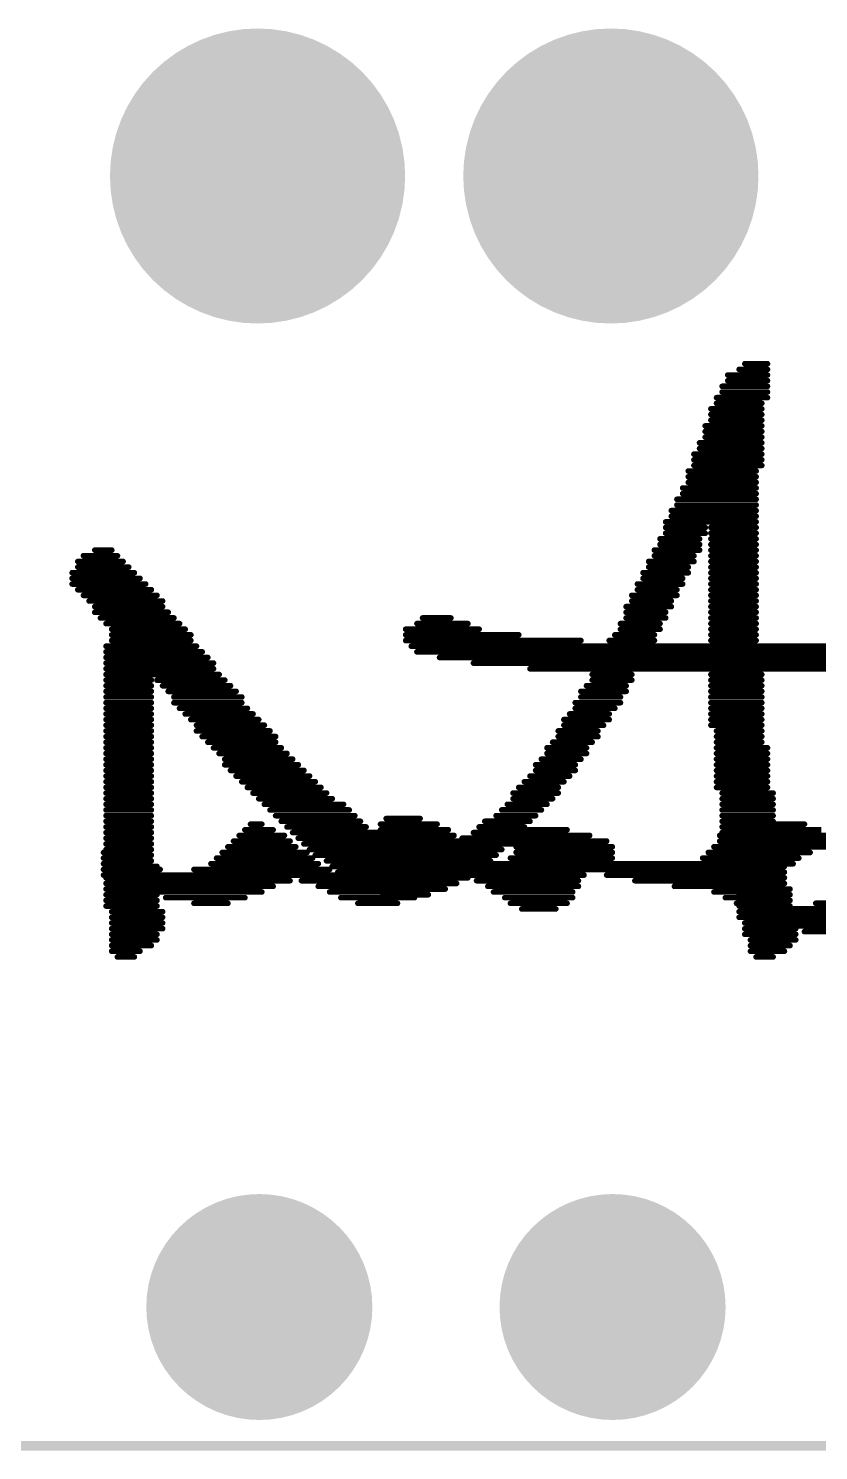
# Model space of a CAD drawing. Extents: x 407 to 769, y 688 to 804.
# Drawn here: x 485.09 to 495.75, y 689.54 to 708.73 of the extents above; entities that cross this region are included whole.
import ezdxf

# ---------------------------------------------------------------- set-up
doc = ezdxf.new("R2010")
doc.units = 0
doc.layers.get('0').update_dxf_attribs({"linetype": 'CONTINUOUS'})
for name, color, linetype in [('BOTTOMSOLDER', 6, 'CONTINUOUS'), ('KEEPOUTLAYER', 6, 'CONTINUOUS'), ('MULTILAYER', 9, 'CONTINUOUS'), ('TOPSOLDER', 216, 'CONTINUOUS')]:
    doc.layers.add(name, color=color, linetype=linetype)

# ---------------------------------------------------------------- blocks, each defined once
blk = doc.blocks.new('__396')
at = {"layer": 'TOPSOLDER', "const_width": 0.0762}
for points in [[(-5.894, 4.042), (-5.589, 4.042)], [(-6.123, 3.89), (-5.589, 3.89)], [(-6.123, 3.814), (-5.589, 3.814)], [(-5.97, 3.966), (-5.589, 3.966)], [(-6.199, 3.738), (-5.589, 3.738)], [(-6.199, 3.661), (-5.589, 3.661)], [(-6.351, 3.433), (-5.666, 3.433)], [(-6.275, 3.585), (-5.589, 3.585)], [(-6.275, 3.509), (-5.666, 3.509)], [(-6.351, 3.357), (-5.666, 3.357)], [(-6.351, 3.28), (-5.666, 3.28)], [(-6.428, 3.204), (-5.666, 3.204)], [(-6.428, 3.128), (-5.666, 3.128)], [(-6.428, 3.052), (-5.666, 3.052)], [(-6.504, 2.976), (-5.666, 2.976)], [(-6.504, 2.899), (-5.666, 2.899)], [(-6.58, 2.823), (-5.666, 2.823)], [(-6.58, 2.747), (-5.666, 2.747)], [(-6.58, 2.671), (-5.666, 2.671)], [(-6.656, 2.595), (-5.742, 2.595)], [(-6.656, 2.518), (-5.742, 2.518)], [(-6.732, 2.366), (-5.742, 2.366)], [(-6.732, 2.29), (-5.742, 2.29)], [(-6.656, 2.442), (-5.742, 2.442)], [(-6.809, 2.214), (-5.742, 2.214)], [(-6.809, 2.137), (-5.742, 2.137)], [(-6.961, 1.909), (-5.742, 1.909)], [(-6.885, 2.061), (-5.742, 2.061)], [(-6.885, 1.985), (-5.742, 1.985)], [(-6.961, 1.833), (-6.428, 1.833)], [(-6.961, 1.756), (-6.428, 1.756)], [(-6.351, 1.833), (-5.742, 1.833)], [(-6.351, 1.756), (-5.742, 1.756)], [(-14.657, 1.528), (-14.429, 1.528)], [(-7.113, 1.528), (-6.504, 1.528)], [(-7.037, 1.68), (-6.504, 1.68)], [(-7.037, 1.604), (-6.504, 1.604)], [(-6.351, 1.68), (-5.742, 1.68)], [(-6.351, 1.604), (-5.742, 1.604)], [(-6.351, 1.528), (-5.742, 1.528)], [(-14.886, 1.375), (-14.276, 1.375)], [(-14.81, 1.452), (-14.352, 1.452)], [(-7.19, 1.375), (-6.58, 1.375)], [(-7.113, 1.452), (-6.58, 1.452)], [(-6.351, 1.452), (-5.742, 1.452)], [(-6.351, 1.375), (-5.742, 1.375)], [(-14.962, 1.223), (-14.124, 1.223)], [(-14.962, 1.147), (-14.048, 1.147)], [(-14.886, 1.299), (-14.2, 1.299)], [(-7.266, 1.223), (-6.656, 1.223)], [(-7.266, 1.147), (-6.732, 1.147)], [(-7.19, 1.299), (-6.656, 1.299)], [(-6.351, 1.299), (-5.742, 1.299)], [(-6.351, 1.223), (-5.742, 1.223)], [(-6.351, 1.147), (-5.742, 1.147)], [(-14.962, 1.071), (-13.971, 1.071)], [(-14.886, 0.994), (-13.895, 0.994)], [(-7.342, 1.071), (-6.732, 1.071)], [(-7.342, 0.994), (-6.809, 0.994)], [(-6.351, 1.071), (-5.742, 1.071)], [(-6.351, 0.994), (-5.742, 0.994)], [(-14.81, 0.918), (-13.819, 0.918)], [(-14.733, 0.842), (-13.743, 0.842)], [(-14.657, 0.766), (-13.743, 0.766)], [(-7.494, 0.766), (-6.885, 0.766)], [(-7.418, 0.918), (-6.809, 0.918)], [(-7.418, 0.842), (-6.885, 0.842)], [(-6.351, 0.918), (-5.742, 0.918)], [(-6.351, 0.842), (-5.742, 0.842)], [(-6.351, 0.766), (-5.742, 0.766)], [(-14.657, 0.69), (-13.667, 0.69)], [(-14.581, 0.613), (-13.59, 0.613)], [(-10.238, 0.613), (-9.857, 0.613)], [(-7.494, 0.69), (-6.961, 0.69)], [(-7.494, 0.613), (-6.961, 0.613)], [(-6.351, 0.69), (-5.742, 0.69)], [(-6.351, 0.613), (-5.742, 0.613)], [(-14.505, 0.537), (-13.514, 0.537)], [(-14.429, 0.461), (-13.438, 0.461)], [(-14.429, 0.385), (-13.362, 0.385)], [(-10.466, 0.461), (-9.476, 0.461)], [(-10.466, 0.385), (-8.942, 0.385)], [(-10.314, 0.537), (-9.628, 0.537)], [(-7.647, 0.385), (-7.113, 0.385)], [(-7.571, 0.537), (-7.037, 0.537)], [(-7.571, 0.461), (-7.037, 0.461)], [(-6.351, 0.537), (-5.742, 0.537)], [(-6.351, 0.461), (-5.742, 0.461)], [(-6.351, 0.385), (-5.742, 0.385)], [(-14.505, 0.232), (-13.286, 0.232)], [(-14.505, 0.156), (-13.209, 0.156)], [(-14.429, 0.309), (-13.362, 0.309)], [(-10.466, 0.309), (-8.104, 0.309)], [(-10.39, 0.232), (2.64, 0.232)], [(-10.314, 0.156), (3.402, 0.156)], [(-7.723, 0.309), (-7.113, 0.309)], [(-6.351, 0.309), (-5.742, 0.309)], [(-14.505, 0.08), (-13.133, 0.08)], [(-14.505, 0.004), (-13.057, 0.004)], [(-10.009, 0.08), (4.24, 0.08)], [(-9.552, 0.004), (4.317, 0.004)], [(-14.505, -0.072), (-13.057, -0.072)], [(-14.505, -0.149), (-12.981, -0.149)], [(-14.505, -0.225), (-13.895, -0.225)], [(-13.819, -0.225), (-12.905, -0.225)], [(-8.79, -0.072), (-3.913, -0.072)], [(-7.952, -0.149), (-7.418, -0.149)], [(-7.952, -0.225), (-7.418, -0.225)], [(-6.351, -0.149), (-5.666, -0.149)], [(-6.351, -0.225), (-5.666, -0.225)], [(-14.505, -0.301), (-13.895, -0.301)], [(-14.505, -0.377), (-13.895, -0.377)], [(-13.743, -0.301), (-12.828, -0.301)], [(-13.667, -0.377), (-12.752, -0.377)], [(-8.104, -0.377), (-7.494, -0.377)], [(-8.028, -0.301), (-7.494, -0.301)], [(-6.351, -0.301), (-5.666, -0.301)], [(-6.351, -0.377), (-5.666, -0.377)], [(-14.505, -0.453), (-13.895, -0.453)], [(-14.505, -0.53), (-13.895, -0.53)], [(-14.505, -0.606), (-13.895, -0.606)], [(-13.59, -0.453), (-12.676, -0.453)], [(-13.59, -0.53), (-12.676, -0.53)], [(-13.514, -0.606), (-12.6, -0.606)], [(-8.18, -0.53), (-7.571, -0.53)], [(-8.18, -0.606), (-7.647, -0.606)], [(-8.104, -0.453), (-7.571, -0.453)], [(-6.351, -0.453), (-5.666, -0.453)], [(-6.351, -0.53), (-5.666, -0.53)], [(-6.351, -0.606), (-5.666, -0.606)], [(-14.505, -0.682), (-13.895, -0.682)], [(-14.505, -0.758), (-13.895, -0.758)], [(-13.438, -0.682), (-12.524, -0.682)], [(-13.362, -0.758), (-12.447, -0.758)], [(-8.333, -0.758), (-7.723, -0.758)], [(-8.256, -0.682), (-7.723, -0.682)], [(-6.351, -0.682), (-5.666, -0.682)], [(-6.351, -0.758), (-5.666, -0.758)], [(-14.505, -0.834), (-13.895, -0.834)], [(-14.505, -0.911), (-13.895, -0.911)], [(-14.505, -0.987), (-13.895, -0.987)], [(-13.286, -0.834), (-12.371, -0.834)], [(-13.286, -0.911), (-12.295, -0.911)], [(-13.209, -0.987), (-12.219, -0.987)], [(-8.409, -0.911), (-7.875, -0.911)], [(-8.409, -0.987), (-7.875, -0.987)], [(-8.333, -0.834), (-7.799, -0.834)], [(-6.351, -0.834), (-5.666, -0.834)], [(-6.275, -0.911), (-5.666, -0.911)], [(-6.275, -0.987), (-5.666, -0.987)], [(-14.505, -1.063), (-13.895, -1.063)], [(-14.505, -1.139), (-13.895, -1.139)], [(-13.133, -1.063), (-12.219, -1.063)], [(-13.057, -1.139), (-12.143, -1.139)], [(-8.561, -1.139), (-8.028, -1.139)], [(-8.485, -1.063), (-7.952, -1.063)], [(-6.275, -1.063), (-5.666, -1.063)], [(-6.275, -1.139), (-5.589, -1.139)], [(-14.505, -1.215), (-13.895, -1.215)], [(-14.505, -1.292), (-13.895, -1.292)], [(-14.505, -1.368), (-13.895, -1.368)], [(-12.981, -1.215), (-12.066, -1.215)], [(-12.905, -1.292), (-11.99, -1.292)], [(-12.905, -1.368), (-11.914, -1.368)], [(-8.714, -1.368), (-8.18, -1.368)], [(-8.637, -1.292), (-8.104, -1.292)], [(-8.561, -1.215), (-8.028, -1.215)], [(-6.275, -1.215), (-5.589, -1.215)], [(-6.275, -1.292), (-5.589, -1.292)], [(-6.275, -1.368), (-5.589, -1.368)], [(-14.505, -1.444), (-13.895, -1.444)], [(-14.505, -1.52), (-13.895, -1.52)], [(-12.828, -1.444), (-11.838, -1.444)], [(-12.752, -1.52), (-11.762, -1.52)], [(-8.79, -1.52), (-8.256, -1.52)], [(-8.714, -1.444), (-8.18, -1.444)], [(-6.275, -1.444), (-5.589, -1.444)], [(-6.275, -1.52), (-5.589, -1.52)], [(-14.505, -1.596), (-13.895, -1.596)], [(-14.505, -1.673), (-13.895, -1.673)], [(-14.505, -1.749), (-13.895, -1.749)], [(-12.676, -1.596), (-11.685, -1.596)], [(-12.6, -1.673), (-11.609, -1.673)], [(-12.524, -1.749), (-11.533, -1.749)], [(-9.018, -1.749), (-8.409, -1.749)], [(-8.942, -1.673), (-8.409, -1.673)], [(-8.866, -1.596), (-8.333, -1.596)], [(-6.275, -1.596), (-5.589, -1.596)], [(-6.275, -1.673), (-5.589, -1.673)], [(-6.199, -1.749), (-5.513, -1.749)], [(-14.505, -1.825), (-13.895, -1.825)], [(-14.505, -1.901), (-13.895, -1.901)], [(-12.447, -1.825), (-11.457, -1.825)], [(-12.371, -1.901), (-11.304, -1.901)], [(-9.095, -1.901), (-8.561, -1.901)], [(-9.018, -1.825), (-8.485, -1.825)], [(-6.199, -1.825), (-5.513, -1.825)], [(-6.199, -1.901), (-5.513, -1.901)], [(-14.505, -1.977), (-13.895, -1.977)], [(-14.505, -2.054), (-13.895, -2.054)], [(-14.505, -2.13), (-13.895, -2.13)], [(-12.295, -1.977), (-11.228, -1.977)], [(-12.219, -2.054), (-11.152, -2.054)], [(-12.143, -2.13), (-11.076, -2.13)], [(-9.399, -2.13), (-8.79, -2.13)], [(-9.247, -2.054), (-8.714, -2.054)], [(-9.171, -1.977), (-8.637, -1.977)], [(-6.199, -1.977), (-5.513, -1.977)], [(-6.199, -2.054), (-5.513, -2.054)], [(-6.199, -2.13), (-5.513, -2.13)], [(-14.505, -2.206), (-13.895, -2.206)], [(-14.505, -2.282), (-13.895, -2.282)], [(-12.066, -2.206), (-11, -2.206)], [(-11.99, -2.282), (-10.847, -2.282)], [(-9.552, -2.282), (-8.866, -2.282)], [(-9.476, -2.206), (-8.866, -2.206)], [(-6.199, -2.206), (-5.513, -2.206)], [(-6.199, -2.282), (-5.437, -2.282)], [(-14.505, -2.358), (-13.895, -2.358)], [(-14.505, -2.435), (-13.895, -2.435)], [(-14.505, -2.511), (-13.895, -2.511)], [(-11.914, -2.358), (-10.771, -2.358)], [(-11.838, -2.435), (-10.619, -2.435)], [(-11.762, -2.511), (-10.39, -2.511)], [(-10.009, -2.511), (-9.171, -2.511)], [(-9.78, -2.435), (-9.018, -2.435)], [(-9.704, -2.358), (-8.942, -2.358)], [(-6.123, -2.358), (-5.437, -2.358)], [(-6.123, -2.435), (-5.437, -2.435)], [(-6.123, -2.511), (-5.437, -2.511)], [(-14.505, -2.587), (-13.895, -2.587)], [(-14.505, -2.663), (-13.895, -2.663)], [(-11.685, -2.587), (-9.247, -2.587)], [(-11.533, -2.663), (-9.323, -2.663)], [(-6.123, -2.587), (-5.437, -2.587)], [(-6.123, -2.663), (-5.361, -2.663)], [(-14.505, -2.739), (-13.819, -2.739)], [(-14.505, -2.816), (-13.819, -2.816)], [(-14.505, -2.892), (-13.819, -2.892)], [(-11.457, -2.739), (-9.399, -2.739)], [(-11.381, -2.816), (-9.552, -2.816)], [(-11.228, -2.892), (-9.628, -2.892)], [(-6.047, -2.739), (-5.361, -2.739)], [(-6.047, -2.816), (-5.361, -2.816)], [(-6.047, -2.892), (-5.361, -2.892)], [(-14.505, -2.968), (-13.819, -2.968)], [(-14.505, -3.044), (-13.819, -3.044)], [(-11.076, -2.968), (-9.78, -2.968)], [(-11, -3.044), (-9.933, -3.044)], [(-6.047, -2.968), (-5.361, -2.968)], [(-6.047, -3.044), (-5.285, -3.044)], [(-14.505, -3.12), (-13.819, -3.12)], [(-14.505, -3.197), (-13.819, -3.197)], [(-14.505, -3.273), (-13.819, -3.273)], [(-10.771, -3.12), (-10.161, -3.12)], [(-5.97, -3.12), (-5.285, -3.12)], [(-5.97, -3.197), (-5.285, -3.197)], [(-5.97, -3.273), (-5.285, -3.273)], [(-14.429, -3.349), (-13.743, -3.349)], [(-14.429, -3.425), (-13.743, -3.425)], [(-5.97, -3.349), (-5.208, -3.349)], [(-5.97, -3.425), (-5.208, -3.425)], [(-14.429, -3.501), (-13.743, -3.501)], [(-14.429, -3.578), (-13.743, -3.578)], [(-14.429, -3.654), (-13.819, -3.654)], [(-5.894, -3.501), (-5.208, -3.501)], [(-5.894, -3.578), (-5.208, -3.578)], [(-5.894, -3.654), (-5.208, -3.654)], [(-14.429, -3.73), (-13.819, -3.73)], [(-14.429, -3.806), (-13.895, -3.806)], [(-5.818, -3.73), (-5.208, -3.73)], [(-5.818, -3.806), (-5.285, -3.806)], [(-14.429, -3.882), (-14.048, -3.882)], [(-14.352, -3.959), (-14.124, -3.959)], [(-5.818, -3.882), (-5.361, -3.882)], [(-5.742, -3.959), (-5.513, -3.959)]]:
    blk.add_lwpolyline(points, dxfattribs=at)
at = {"layer": 'TOPSOLDER', "const_width": 0.0381}
for points in [[(-5.913, 4.042, 1), (-5.875, 4.042, 1)], [(-5.608, 4.042, 1), (-5.57, 4.042, 1)], [(-6.142, 3.89, 1), (-6.104, 3.89, 1)], [(-6.142, 3.814, 1), (-6.104, 3.814, 1)], [(-5.989, 3.966, 1), (-5.951, 3.966, 1)], [(-5.608, 3.966, 1), (-5.57, 3.966, 1)], [(-5.608, 3.89, 1), (-5.57, 3.89, 1)], [(-5.608, 3.814, 1), (-5.57, 3.814, 1)], [(-6.218, 3.738, 1), (-6.18, 3.738, 1)], [(-6.218, 3.661, 1), (-6.18, 3.661, 1)], [(-5.608, 3.738, 1), (-5.57, 3.738, 1)], [(-5.608, 3.661, 1), (-5.57, 3.661, 1)], [(-6.37, 3.433, 1), (-6.332, 3.433, 1)], [(-6.294, 3.585, 1), (-6.256, 3.585, 1)], [(-6.294, 3.509, 1), (-6.256, 3.509, 1)], [(-5.685, 3.509, 1), (-5.647, 3.509, 1)], [(-5.685, 3.433, 1), (-5.647, 3.433, 1)], [(-5.608, 3.585, 1), (-5.57, 3.585, 1)], [(-6.37, 3.357, 1), (-6.332, 3.357, 1)], [(-6.37, 3.28, 1), (-6.332, 3.28, 1)], [(-5.685, 3.357, 1), (-5.647, 3.357, 1)], [(-5.685, 3.28, 1), (-5.647, 3.28, 1)], [(-6.447, 3.204, 1), (-6.409, 3.204, 1)], [(-6.447, 3.128, 1), (-6.409, 3.128, 1)], [(-6.447, 3.052, 1), (-6.409, 3.052, 1)], [(-5.685, 3.204, 1), (-5.647, 3.204, 1)], [(-5.685, 3.128, 1), (-5.647, 3.128, 1)], [(-5.685, 3.052, 1), (-5.647, 3.052, 1)], [(-6.523, 2.976, 1), (-6.485, 2.976, 1)], [(-6.523, 2.899, 1), (-6.485, 2.899, 1)], [(-5.685, 2.976, 1), (-5.647, 2.976, 1)], [(-5.685, 2.899, 1), (-5.647, 2.899, 1)], [(-6.599, 2.823, 1), (-6.561, 2.823, 1)], [(-6.599, 2.747, 1), (-6.561, 2.747, 1)], [(-6.599, 2.671, 1), (-6.561, 2.671, 1)], [(-5.685, 2.823, 1), (-5.647, 2.823, 1)], [(-5.685, 2.747, 1), (-5.647, 2.747, 1)], [(-5.685, 2.671, 1), (-5.647, 2.671, 1)], [(-6.675, 2.595, 1), (-6.637, 2.595, 1)], [(-6.675, 2.518, 1), (-6.637, 2.518, 1)], [(-5.761, 2.595, 1), (-5.723, 2.595, 1)], [(-5.761, 2.518, 1), (-5.723, 2.518, 1)], [(-6.751, 2.366, 1), (-6.713, 2.366, 1)], [(-6.751, 2.29, 1), (-6.713, 2.29, 1)], [(-6.675, 2.442, 1), (-6.637, 2.442, 1)], [(-5.761, 2.442, 1), (-5.723, 2.442, 1)], [(-5.761, 2.366, 1), (-5.723, 2.366, 1)], [(-5.761, 2.29, 1), (-5.723, 2.29, 1)], [(-6.828, 2.214, 1), (-6.79, 2.214, 1)], [(-6.828, 2.137, 1), (-6.79, 2.137, 1)], [(-5.761, 2.214, 1), (-5.723, 2.214, 1)], [(-5.761, 2.137, 1), (-5.723, 2.137, 1)], [(-6.98, 1.909, 1), (-6.942, 1.909, 1)], [(-6.904, 2.061, 1), (-6.866, 2.061, 1)], [(-6.904, 1.985, 1), (-6.866, 1.985, 1)], [(-5.761, 2.061, 1), (-5.723, 2.061, 1)], [(-5.761, 1.985, 1), (-5.723, 1.985, 1)], [(-5.761, 1.909, 1), (-5.723, 1.909, 1)], [(-6.98, 1.833, 1), (-6.942, 1.833, 1)], [(-6.98, 1.756, 1), (-6.942, 1.756, 1)], [(-6.447, 1.833, 1), (-6.409, 1.833, 1)], [(-6.447, 1.756, 1), (-6.409, 1.756, 1)], [(-6.37, 1.833, 1), (-6.332, 1.833, 1)], [(-6.37, 1.756, 1), (-6.332, 1.756, 1)], [(-5.761, 1.833, 1), (-5.723, 1.833, 1)], [(-5.761, 1.756, 1), (-5.723, 1.756, 1)], [(-14.676, 1.528, 1), (-14.638, 1.528, 1)], [(-14.448, 1.528, 1), (-14.41, 1.528, 1)], [(-7.132, 1.528, 1), (-7.094, 1.528, 1)], [(-7.056, 1.68, 1), (-7.018, 1.68, 1)], [(-7.056, 1.604, 1), (-7.018, 1.604, 1)], [(-6.523, 1.68, 1), (-6.485, 1.68, 1)], [(-6.523, 1.604, 1), (-6.485, 1.604, 1)], [(-6.523, 1.528, 1), (-6.485, 1.528, 1)], [(-6.37, 1.68, 1), (-6.332, 1.68, 1)], [(-6.37, 1.604, 1), (-6.332, 1.604, 1)], [(-6.37, 1.528, 1), (-6.332, 1.528, 1)], [(-5.761, 1.68, 1), (-5.723, 1.68, 1)], [(-5.761, 1.604, 1), (-5.723, 1.604, 1)], [(-5.761, 1.528, 1), (-5.723, 1.528, 1)], [(-14.905, 1.375, 1), (-14.867, 1.375, 1)], [(-14.829, 1.452, 1), (-14.791, 1.452, 1)], [(-14.371, 1.452, 1), (-14.333, 1.452, 1)], [(-14.295, 1.375, 1), (-14.257, 1.375, 1)], [(-7.209, 1.375, 1), (-7.171, 1.375, 1)], [(-7.132, 1.452, 1), (-7.094, 1.452, 1)], [(-6.599, 1.452, 1), (-6.561, 1.452, 1)], [(-6.599, 1.375, 1), (-6.561, 1.375, 1)], [(-6.37, 1.452, 1), (-6.332, 1.452, 1)], [(-6.37, 1.375, 1), (-6.332, 1.375, 1)], [(-5.761, 1.452, 1), (-5.723, 1.452, 1)], [(-5.761, 1.375, 1), (-5.723, 1.375, 1)], [(-14.981, 1.223, 1), (-14.943, 1.223, 1)], [(-14.981, 1.147, 1), (-14.943, 1.147, 1)], [(-14.905, 1.299, 1), (-14.867, 1.299, 1)], [(-14.219, 1.299, 1), (-14.181, 1.299, 1)], [(-14.143, 1.223, 1), (-14.105, 1.223, 1)], [(-14.067, 1.147, 1), (-14.029, 1.147, 1)], [(-7.285, 1.223, 1), (-7.247, 1.223, 1)], [(-7.285, 1.147, 1), (-7.247, 1.147, 1)], [(-7.209, 1.299, 1), (-7.171, 1.299, 1)], [(-6.751, 1.147, 1), (-6.713, 1.147, 1)], [(-6.675, 1.299, 1), (-6.637, 1.299, 1)], [(-6.675, 1.223, 1), (-6.637, 1.223, 1)], [(-6.37, 1.299, 1), (-6.332, 1.299, 1)], [(-6.37, 1.223, 1), (-6.332, 1.223, 1)], [(-6.37, 1.147, 1), (-6.332, 1.147, 1)], [(-5.761, 1.299, 1), (-5.723, 1.299, 1)], [(-5.761, 1.223, 1), (-5.723, 1.223, 1)], [(-5.761, 1.147, 1), (-5.723, 1.147, 1)], [(-14.981, 1.071, 1), (-14.943, 1.071, 1)], [(-14.905, 0.994, 1), (-14.867, 0.994, 1)], [(-13.99, 1.071, 1), (-13.952, 1.071, 1)], [(-13.914, 0.994, 1), (-13.876, 0.994, 1)], [(-7.361, 1.071, 1), (-7.323, 1.071, 1)], [(-7.361, 0.994, 1), (-7.323, 0.994, 1)], [(-6.828, 0.994, 1), (-6.79, 0.994, 1)], [(-6.751, 1.071, 1), (-6.713, 1.071, 1)], [(-6.37, 1.071, 1), (-6.332, 1.071, 1)], [(-6.37, 0.994, 1), (-6.332, 0.994, 1)], [(-5.761, 1.071, 1), (-5.723, 1.071, 1)], [(-5.761, 0.994, 1), (-5.723, 0.994, 1)], [(-14.829, 0.918, 1), (-14.791, 0.918, 1)], [(-14.752, 0.842, 1), (-14.714, 0.842, 1)], [(-14.676, 0.766, 1), (-14.638, 0.766, 1)], [(-13.838, 0.918, 1), (-13.8, 0.918, 1)], [(-13.762, 0.842, 1), (-13.724, 0.842, 1)], [(-13.762, 0.766, 1), (-13.724, 0.766, 1)], [(-7.513, 0.766, 1), (-7.475, 0.766, 1)], [(-7.437, 0.918, 1), (-7.399, 0.918, 1)], [(-7.437, 0.842, 1), (-7.399, 0.842, 1)], [(-6.904, 0.842, 1), (-6.866, 0.842, 1)], [(-6.904, 0.766, 1), (-6.866, 0.766, 1)], [(-6.828, 0.918, 1), (-6.79, 0.918, 1)], [(-6.37, 0.918, 1), (-6.332, 0.918, 1)], [(-6.37, 0.842, 1), (-6.332, 0.842, 1)], [(-6.37, 0.766, 1), (-6.332, 0.766, 1)], [(-5.761, 0.918, 1), (-5.723, 0.918, 1)], [(-5.761, 0.842, 1), (-5.723, 0.842, 1)], [(-5.761, 0.766, 1), (-5.723, 0.766, 1)], [(-14.676, 0.69, 1), (-14.638, 0.69, 1)], [(-14.6, 0.613, 1), (-14.562, 0.613, 1)], [(-13.686, 0.69, 1), (-13.648, 0.69, 1)], [(-13.609, 0.613, 1), (-13.571, 0.613, 1)], [(-10.257, 0.613, 1), (-10.219, 0.613, 1)], [(-9.876, 0.613, 1), (-9.838, 0.613, 1)], [(-7.513, 0.69, 1), (-7.475, 0.69, 1)], [(-7.513, 0.613, 1), (-7.475, 0.613, 1)], [(-6.98, 0.69, 1), (-6.942, 0.69, 1)], [(-6.98, 0.613, 1), (-6.942, 0.613, 1)], [(-6.37, 0.69, 1), (-6.332, 0.69, 1)], [(-6.37, 0.613, 1), (-6.332, 0.613, 1)], [(-5.761, 0.69, 1), (-5.723, 0.69, 1)], [(-5.761, 0.613, 1), (-5.723, 0.613, 1)], [(-14.524, 0.537, 1), (-14.486, 0.537, 1)], [(-14.448, 0.461, 1), (-14.41, 0.461, 1)], [(-14.448, 0.385, 1), (-14.41, 0.385, 1)], [(-13.533, 0.537, 1), (-13.495, 0.537, 1)], [(-13.457, 0.461, 1), (-13.419, 0.461, 1)], [(-13.381, 0.385, 1), (-13.343, 0.385, 1)], [(-10.485, 0.461, 1), (-10.447, 0.461, 1)], [(-10.485, 0.385, 1), (-10.447, 0.385, 1)], [(-10.333, 0.537, 1), (-10.295, 0.537, 1)], [(-9.647, 0.537, 1), (-9.609, 0.537, 1)], [(-9.495, 0.461, 1), (-9.457, 0.461, 1)], [(-8.961, 0.385, 1), (-8.923, 0.385, 1)], [(-7.666, 0.385, 1), (-7.628, 0.385, 1)], [(-7.59, 0.537, 1), (-7.552, 0.537, 1)], [(-7.59, 0.461, 1), (-7.552, 0.461, 1)], [(-7.132, 0.385, 1), (-7.094, 0.385, 1)], [(-7.056, 0.537, 1), (-7.018, 0.537, 1)], [(-7.056, 0.461, 1), (-7.018, 0.461, 1)], [(-6.37, 0.537, 1), (-6.332, 0.537, 1)], [(-6.37, 0.461, 1), (-6.332, 0.461, 1)], [(-6.37, 0.385, 1), (-6.332, 0.385, 1)], [(-5.761, 0.537, 1), (-5.723, 0.537, 1)], [(-5.761, 0.461, 1), (-5.723, 0.461, 1)], [(-5.761, 0.385, 1), (-5.723, 0.385, 1)], [(-14.524, 0.232, 1), (-14.486, 0.232, 1)], [(-14.524, 0.156, 1), (-14.486, 0.156, 1)], [(-14.448, 0.309, 1), (-14.41, 0.309, 1)], [(-13.381, 0.309, 1), (-13.343, 0.309, 1)], [(-13.305, 0.232, 1), (-13.267, 0.232, 1)], [(-13.228, 0.156, 1), (-13.19, 0.156, 1)], [(-10.485, 0.309, 1), (-10.447, 0.309, 1)], [(-10.409, 0.232, 1), (-10.371, 0.232, 1)], [(-10.333, 0.156, 1), (-10.295, 0.156, 1)], [(-8.123, 0.309, 1), (-8.085, 0.309, 1)], [(-7.742, 0.309, 1), (-7.704, 0.309, 1)], [(-7.132, 0.309, 1), (-7.094, 0.309, 1)], [(-6.37, 0.309, 1), (-6.332, 0.309, 1)], [(-5.761, 0.309, 1), (-5.723, 0.309, 1)], [(-14.524, 0.08, 1), (-14.486, 0.08, 1)], [(-14.524, 0.004, 1), (-14.486, 0.004, 1)], [(-13.152, 0.08, 1), (-13.114, 0.08, 1)], [(-13.076, 0.004, 1), (-13.038, 0.004, 1)], [(-10.028, 0.08, 1), (-9.99, 0.08, 1)], [(-9.571, 0.004, 1), (-9.533, 0.004, 1)], [(-14.524, -0.072, 1), (-14.486, -0.072, 1)], [(-14.524, -0.149, 1), (-14.486, -0.149, 1)], [(-14.524, -0.225, 1), (-14.486, -0.225, 1)], [(-13.914, -0.225, 1), (-13.876, -0.225, 1)], [(-13.838, -0.225, 1), (-13.8, -0.225, 1)], [(-13.076, -0.072, 1), (-13.038, -0.072, 1)], [(-13, -0.149, 1), (-12.962, -0.149, 1)], [(-12.924, -0.225, 1), (-12.886, -0.225, 1)], [(-8.809, -0.072, 1), (-8.771, -0.072, 1)], [(-7.971, -0.149, 1), (-7.933, -0.149, 1)], [(-7.971, -0.225, 1), (-7.933, -0.225, 1)], [(-7.437, -0.149, 1), (-7.399, -0.149, 1)], [(-7.437, -0.225, 1), (-7.399, -0.225, 1)], [(-6.37, -0.149, 1), (-6.332, -0.149, 1)], [(-6.37, -0.225, 1), (-6.332, -0.225, 1)], [(-5.685, -0.149, 1), (-5.647, -0.149, 1)], [(-5.685, -0.225, 1), (-5.647, -0.225, 1)], [(-14.524, -0.301, 1), (-14.486, -0.301, 1)], [(-14.524, -0.377, 1), (-14.486, -0.377, 1)], [(-13.914, -0.301, 1), (-13.876, -0.301, 1)], [(-13.914, -0.377, 1), (-13.876, -0.377, 1)], [(-13.762, -0.301, 1), (-13.724, -0.301, 1)], [(-13.686, -0.377, 1), (-13.648, -0.377, 1)], [(-12.847, -0.301, 1), (-12.809, -0.301, 1)], [(-12.771, -0.377, 1), (-12.733, -0.377, 1)], [(-8.123, -0.377, 1), (-8.085, -0.377, 1)], [(-8.047, -0.301, 1), (-8.009, -0.301, 1)], [(-7.513, -0.301, 1), (-7.475, -0.301, 1)], [(-7.513, -0.377, 1), (-7.475, -0.377, 1)], [(-6.37, -0.301, 1), (-6.332, -0.301, 1)], [(-6.37, -0.377, 1), (-6.332, -0.377, 1)], [(-5.685, -0.301, 1), (-5.647, -0.301, 1)], [(-5.685, -0.377, 1), (-5.647, -0.377, 1)], [(-14.524, -0.453, 1), (-14.486, -0.453, 1)], [(-14.524, -0.53, 1), (-14.486, -0.53, 1)], [(-14.524, -0.606, 1), (-14.486, -0.606, 1)], [(-13.914, -0.453, 1), (-13.876, -0.453, 1)], [(-13.914, -0.53, 1), (-13.876, -0.53, 1)], [(-13.914, -0.606, 1), (-13.876, -0.606, 1)], [(-13.609, -0.453, 1), (-13.571, -0.453, 1)], [(-13.609, -0.53, 1), (-13.571, -0.53, 1)], [(-13.533, -0.606, 1), (-13.495, -0.606, 1)], [(-12.695, -0.453, 1), (-12.657, -0.453, 1)], [(-12.695, -0.53, 1), (-12.657, -0.53, 1)], [(-12.619, -0.606, 1), (-12.581, -0.606, 1)], [(-8.199, -0.53, 1), (-8.161, -0.53, 1)], [(-8.199, -0.606, 1), (-8.161, -0.606, 1)], [(-8.123, -0.453, 1), (-8.085, -0.453, 1)], [(-7.666, -0.606, 1), (-7.628, -0.606, 1)], [(-7.59, -0.453, 1), (-7.552, -0.453, 1)], [(-7.59, -0.53, 1), (-7.552, -0.53, 1)], [(-6.37, -0.453, 1), (-6.332, -0.453, 1)], [(-6.37, -0.53, 1), (-6.332, -0.53, 1)], [(-6.37, -0.606, 1), (-6.332, -0.606, 1)], [(-5.685, -0.453, 1), (-5.647, -0.453, 1)], [(-5.685, -0.53, 1), (-5.647, -0.53, 1)], [(-5.685, -0.606, 1), (-5.647, -0.606, 1)], [(-14.524, -0.682, 1), (-14.486, -0.682, 1)], [(-14.524, -0.758, 1), (-14.486, -0.758, 1)], [(-13.914, -0.682, 1), (-13.876, -0.682, 1)], [(-13.914, -0.758, 1), (-13.876, -0.758, 1)], [(-13.457, -0.682, 1), (-13.419, -0.682, 1)], [(-13.381, -0.758, 1), (-13.343, -0.758, 1)], [(-12.543, -0.682, 1), (-12.505, -0.682, 1)], [(-12.466, -0.758, 1), (-12.428, -0.758, 1)], [(-8.352, -0.758, 1), (-8.314, -0.758, 1)], [(-8.275, -0.682, 1), (-8.237, -0.682, 1)], [(-7.742, -0.682, 1), (-7.704, -0.682, 1)], [(-7.742, -0.758, 1), (-7.704, -0.758, 1)], [(-6.37, -0.682, 1), (-6.332, -0.682, 1)], [(-6.37, -0.758, 1), (-6.332, -0.758, 1)], [(-5.685, -0.682, 1), (-5.647, -0.682, 1)], [(-5.685, -0.758, 1), (-5.647, -0.758, 1)], [(-14.524, -0.834, 1), (-14.486, -0.834, 1)], [(-14.524, -0.911, 1), (-14.486, -0.911, 1)], [(-14.524, -0.987, 1), (-14.486, -0.987, 1)], [(-13.914, -0.834, 1), (-13.876, -0.834, 1)], [(-13.914, -0.911, 1), (-13.876, -0.911, 1)], [(-13.914, -0.987, 1), (-13.876, -0.987, 1)], [(-13.305, -0.834, 1), (-13.267, -0.834, 1)], [(-13.305, -0.911, 1), (-13.267, -0.911, 1)], [(-13.228, -0.987, 1), (-13.19, -0.987, 1)], [(-12.39, -0.834, 1), (-12.352, -0.834, 1)], [(-12.314, -0.911, 1), (-12.276, -0.911, 1)], [(-12.238, -0.987, 1), (-12.2, -0.987, 1)], [(-8.428, -0.911, 1), (-8.39, -0.911, 1)], [(-8.428, -0.987, 1), (-8.39, -0.987, 1)], [(-8.352, -0.834, 1), (-8.314, -0.834, 1)], [(-7.894, -0.911, 1), (-7.856, -0.911, 1)], [(-7.894, -0.987, 1), (-7.856, -0.987, 1)], [(-7.818, -0.834, 1), (-7.78, -0.834, 1)], [(-6.37, -0.834, 1), (-6.332, -0.834, 1)], [(-6.294, -0.911, 1), (-6.256, -0.911, 1)], [(-6.294, -0.987, 1), (-6.256, -0.987, 1)], [(-5.685, -0.834, 1), (-5.647, -0.834, 1)], [(-5.685, -0.911, 1), (-5.647, -0.911, 1)], [(-5.685, -0.987, 1), (-5.647, -0.987, 1)], [(-14.524, -1.063, 1), (-14.486, -1.063, 1)], [(-14.524, -1.139, 1), (-14.486, -1.139, 1)], [(-13.914, -1.063, 1), (-13.876, -1.063, 1)], [(-13.914, -1.139, 1), (-13.876, -1.139, 1)], [(-13.152, -1.063, 1), (-13.114, -1.063, 1)], [(-13.076, -1.139, 1), (-13.038, -1.139, 1)], [(-12.238, -1.063, 1), (-12.2, -1.063, 1)], [(-12.162, -1.139, 1), (-12.124, -1.139, 1)], [(-8.58, -1.139, 1), (-8.542, -1.139, 1)], [(-8.504, -1.063, 1), (-8.466, -1.063, 1)], [(-8.047, -1.139, 1), (-8.009, -1.139, 1)], [(-7.971, -1.063, 1), (-7.933, -1.063, 1)], [(-6.294, -1.063, 1), (-6.256, -1.063, 1)], [(-6.294, -1.139, 1), (-6.256, -1.139, 1)], [(-5.685, -1.063, 1), (-5.647, -1.063, 1)], [(-5.608, -1.139, 1), (-5.57, -1.139, 1)], [(-14.524, -1.215, 1), (-14.486, -1.215, 1)], [(-14.524, -1.292, 1), (-14.486, -1.292, 1)], [(-14.524, -1.368, 1), (-14.486, -1.368, 1)], [(-13.914, -1.215, 1), (-13.876, -1.215, 1)], [(-13.914, -1.292, 1), (-13.876, -1.292, 1)], [(-13.914, -1.368, 1), (-13.876, -1.368, 1)], [(-13, -1.215, 1), (-12.962, -1.215, 1)], [(-12.924, -1.292, 1), (-12.886, -1.292, 1)], [(-12.924, -1.368, 1), (-12.886, -1.368, 1)], [(-12.085, -1.215, 1), (-12.047, -1.215, 1)], [(-12.009, -1.292, 1), (-11.971, -1.292, 1)], [(-11.933, -1.368, 1), (-11.895, -1.368, 1)], [(-8.733, -1.368, 1), (-8.695, -1.368, 1)], [(-8.656, -1.292, 1), (-8.618, -1.292, 1)], [(-8.58, -1.215, 1), (-8.542, -1.215, 1)], [(-8.199, -1.368, 1), (-8.161, -1.368, 1)], [(-8.123, -1.292, 1), (-8.085, -1.292, 1)], [(-8.047, -1.215, 1), (-8.009, -1.215, 1)], [(-6.294, -1.215, 1), (-6.256, -1.215, 1)], [(-6.294, -1.292, 1), (-6.256, -1.292, 1)], [(-6.294, -1.368, 1), (-6.256, -1.368, 1)], [(-5.608, -1.215, 1), (-5.57, -1.215, 1)], [(-5.608, -1.292, 1), (-5.57, -1.292, 1)], [(-5.608, -1.368, 1), (-5.57, -1.368, 1)], [(-14.524, -1.444, 1), (-14.486, -1.444, 1)], [(-14.524, -1.52, 1), (-14.486, -1.52, 1)], [(-13.914, -1.444, 1), (-13.876, -1.444, 1)], [(-13.914, -1.52, 1), (-13.876, -1.52, 1)], [(-12.847, -1.444, 1), (-12.809, -1.444, 1)], [(-12.771, -1.52, 1), (-12.733, -1.52, 1)], [(-11.857, -1.444, 1), (-11.819, -1.444, 1)], [(-11.781, -1.52, 1), (-11.743, -1.52, 1)], [(-8.809, -1.52, 1), (-8.771, -1.52, 1)], [(-8.733, -1.444, 1), (-8.695, -1.444, 1)], [(-8.275, -1.52, 1), (-8.237, -1.52, 1)], [(-8.199, -1.444, 1), (-8.161, -1.444, 1)], [(-6.294, -1.444, 1), (-6.256, -1.444, 1)], [(-6.294, -1.52, 1), (-6.256, -1.52, 1)], [(-5.608, -1.444, 1), (-5.57, -1.444, 1)], [(-5.608, -1.52, 1), (-5.57, -1.52, 1)], [(-14.524, -1.596, 1), (-14.486, -1.596, 1)], [(-14.524, -1.673, 1), (-14.486, -1.673, 1)], [(-14.524, -1.749, 1), (-14.486, -1.749, 1)], [(-13.914, -1.596, 1), (-13.876, -1.596, 1)], [(-13.914, -1.673, 1), (-13.876, -1.673, 1)], [(-13.914, -1.749, 1), (-13.876, -1.749, 1)], [(-12.695, -1.596, 1), (-12.657, -1.596, 1)], [(-12.619, -1.673, 1), (-12.581, -1.673, 1)], [(-12.543, -1.749, 1), (-12.505, -1.749, 1)], [(-11.704, -1.596, 1), (-11.666, -1.596, 1)], [(-11.628, -1.673, 1), (-11.59, -1.673, 1)], [(-11.552, -1.749, 1), (-11.514, -1.749, 1)], [(-9.037, -1.749, 1), (-8.999, -1.749, 1)], [(-8.961, -1.673, 1), (-8.923, -1.673, 1)], [(-8.885, -1.596, 1), (-8.847, -1.596, 1)], [(-8.428, -1.673, 1), (-8.39, -1.673, 1)], [(-8.428, -1.749, 1), (-8.39, -1.749, 1)], [(-8.352, -1.596, 1), (-8.314, -1.596, 1)], [(-6.294, -1.596, 1), (-6.256, -1.596, 1)], [(-6.294, -1.673, 1), (-6.256, -1.673, 1)], [(-6.218, -1.749, 1), (-6.18, -1.749, 1)], [(-5.608, -1.596, 1), (-5.57, -1.596, 1)], [(-5.608, -1.673, 1), (-5.57, -1.673, 1)], [(-5.532, -1.749, 1), (-5.494, -1.749, 1)], [(-14.524, -1.825, 1), (-14.486, -1.825, 1)], [(-14.524, -1.901, 1), (-14.486, -1.901, 1)], [(-13.914, -1.825, 1), (-13.876, -1.825, 1)], [(-13.914, -1.901, 1), (-13.876, -1.901, 1)], [(-12.466, -1.825, 1), (-12.428, -1.825, 1)], [(-12.39, -1.901, 1), (-12.352, -1.901, 1)], [(-11.476, -1.825, 1), (-11.438, -1.825, 1)], [(-11.323, -1.901, 1), (-11.285, -1.901, 1)], [(-9.114, -1.901, 1), (-9.076, -1.901, 1)], [(-9.037, -1.825, 1), (-8.999, -1.825, 1)], [(-8.58, -1.901, 1), (-8.542, -1.901, 1)], [(-8.504, -1.825, 1), (-8.466, -1.825, 1)], [(-6.218, -1.825, 1), (-6.18, -1.825, 1)], [(-6.218, -1.901, 1), (-6.18, -1.901, 1)], [(-5.532, -1.825, 1), (-5.494, -1.825, 1)], [(-5.532, -1.901, 1), (-5.494, -1.901, 1)], [(-14.524, -1.977, 1), (-14.486, -1.977, 1)], [(-14.524, -2.054, 1), (-14.486, -2.054, 1)], [(-14.524, -2.13, 1), (-14.486, -2.13, 1)], [(-13.914, -1.977, 1), (-13.876, -1.977, 1)], [(-13.914, -2.054, 1), (-13.876, -2.054, 1)], [(-13.914, -2.13, 1), (-13.876, -2.13, 1)], [(-12.314, -1.977, 1), (-12.276, -1.977, 1)], [(-12.238, -2.054, 1), (-12.2, -2.054, 1)], [(-12.162, -2.13, 1), (-12.124, -2.13, 1)], [(-11.247, -1.977, 1), (-11.209, -1.977, 1)], [(-11.171, -2.054, 1), (-11.133, -2.054, 1)], [(-11.095, -2.13, 1), (-11.057, -2.13, 1)], [(-9.418, -2.13, 1), (-9.38, -2.13, 1)], [(-9.266, -2.054, 1), (-9.228, -2.054, 1)], [(-9.19, -1.977, 1), (-9.152, -1.977, 1)], [(-8.809, -2.13, 1), (-8.771, -2.13, 1)], [(-8.733, -2.054, 1), (-8.695, -2.054, 1)], [(-8.656, -1.977, 1), (-8.618, -1.977, 1)], [(-6.218, -1.977, 1), (-6.18, -1.977, 1)], [(-6.218, -2.054, 1), (-6.18, -2.054, 1)], [(-6.218, -2.13, 1), (-6.18, -2.13, 1)], [(-5.532, -1.977, 1), (-5.494, -1.977, 1)], [(-5.532, -2.054, 1), (-5.494, -2.054, 1)], [(-5.532, -2.13, 1), (-5.494, -2.13, 1)], [(-14.524, -2.206, 1), (-14.486, -2.206, 1)], [(-14.524, -2.282, 1), (-14.486, -2.282, 1)], [(-13.914, -2.206, 1), (-13.876, -2.206, 1)], [(-13.914, -2.282, 1), (-13.876, -2.282, 1)], [(-12.085, -2.206, 1), (-12.047, -2.206, 1)], [(-12.009, -2.282, 1), (-11.971, -2.282, 1)], [(-11.019, -2.206, 1), (-10.981, -2.206, 1)], [(-10.866, -2.282, 1), (-10.828, -2.282, 1)], [(-9.571, -2.282, 1), (-9.533, -2.282, 1)], [(-9.495, -2.206, 1), (-9.457, -2.206, 1)], [(-8.885, -2.206, 1), (-8.847, -2.206, 1)], [(-8.885, -2.282, 1), (-8.847, -2.282, 1)], [(-6.218, -2.206, 1), (-6.18, -2.206, 1)], [(-6.218, -2.282, 1), (-6.18, -2.282, 1)], [(-5.532, -2.206, 1), (-5.494, -2.206, 1)], [(-5.456, -2.282, 1), (-5.418, -2.282, 1)], [(-14.524, -2.358, 1), (-14.486, -2.358, 1)], [(-14.524, -2.435, 1), (-14.486, -2.435, 1)], [(-14.524, -2.511, 1), (-14.486, -2.511, 1)], [(-13.914, -2.358, 1), (-13.876, -2.358, 1)], [(-13.914, -2.435, 1), (-13.876, -2.435, 1)], [(-13.914, -2.511, 1), (-13.876, -2.511, 1)], [(-11.933, -2.358, 1), (-11.895, -2.358, 1)], [(-11.857, -2.435, 1), (-11.819, -2.435, 1)], [(-11.781, -2.511, 1), (-11.743, -2.511, 1)], [(-10.79, -2.358, 1), (-10.752, -2.358, 1)], [(-10.638, -2.435, 1), (-10.6, -2.435, 1)], [(-10.409, -2.511, 1), (-10.371, -2.511, 1)], [(-10.028, -2.511, 1), (-9.99, -2.511, 1)], [(-9.799, -2.435, 1), (-9.761, -2.435, 1)], [(-9.723, -2.358, 1), (-9.685, -2.358, 1)], [(-9.19, -2.511, 1), (-9.152, -2.511, 1)], [(-9.037, -2.435, 1), (-8.999, -2.435, 1)], [(-8.961, -2.358, 1), (-8.923, -2.358, 1)], [(-6.142, -2.358, 1), (-6.104, -2.358, 1)], [(-6.142, -2.435, 1), (-6.104, -2.435, 1)], [(-6.142, -2.511, 1), (-6.104, -2.511, 1)], [(-5.456, -2.358, 1), (-5.418, -2.358, 1)], [(-5.456, -2.435, 1), (-5.418, -2.435, 1)], [(-5.456, -2.511, 1), (-5.418, -2.511, 1)], [(-14.524, -2.587, 1), (-14.486, -2.587, 1)], [(-14.524, -2.663, 1), (-14.486, -2.663, 1)], [(-13.914, -2.587, 1), (-13.876, -2.587, 1)], [(-13.914, -2.663, 1), (-13.876, -2.663, 1)], [(-11.704, -2.587, 1), (-11.666, -2.587, 1)], [(-11.552, -2.663, 1), (-11.514, -2.663, 1)], [(-9.342, -2.663, 1), (-9.304, -2.663, 1)], [(-9.266, -2.587, 1), (-9.228, -2.587, 1)], [(-6.142, -2.587, 1), (-6.104, -2.587, 1)], [(-6.142, -2.663, 1), (-6.104, -2.663, 1)], [(-5.456, -2.587, 1), (-5.418, -2.587, 1)], [(-5.38, -2.663, 1), (-5.342, -2.663, 1)], [(-14.524, -2.739, 1), (-14.486, -2.739, 1)], [(-14.524, -2.816, 1), (-14.486, -2.816, 1)], [(-14.524, -2.892, 1), (-14.486, -2.892, 1)], [(-13.838, -2.739, 1), (-13.8, -2.739, 1)], [(-13.838, -2.816, 1), (-13.8, -2.816, 1)], [(-13.838, -2.892, 1), (-13.8, -2.892, 1)], [(-11.476, -2.739, 1), (-11.438, -2.739, 1)], [(-11.4, -2.816, 1), (-11.362, -2.816, 1)], [(-11.247, -2.892, 1), (-11.209, -2.892, 1)], [(-9.647, -2.892, 1), (-9.609, -2.892, 1)], [(-9.571, -2.816, 1), (-9.533, -2.816, 1)], [(-9.418, -2.739, 1), (-9.38, -2.739, 1)], [(-6.066, -2.739, 1), (-6.028, -2.739, 1)], [(-6.066, -2.816, 1), (-6.028, -2.816, 1)], [(-6.066, -2.892, 1), (-6.028, -2.892, 1)], [(-5.38, -2.739, 1), (-5.342, -2.739, 1)], [(-5.38, -2.816, 1), (-5.342, -2.816, 1)], [(-5.38, -2.892, 1), (-5.342, -2.892, 1)], [(-14.524, -2.968, 1), (-14.486, -2.968, 1)], [(-14.524, -3.044, 1), (-14.486, -3.044, 1)], [(-13.838, -2.968, 1), (-13.8, -2.968, 1)], [(-13.838, -3.044, 1), (-13.8, -3.044, 1)], [(-11.095, -2.968, 1), (-11.057, -2.968, 1)], [(-11.019, -3.044, 1), (-10.981, -3.044, 1)], [(-9.952, -3.044, 1), (-9.914, -3.044, 1)], [(-9.799, -2.968, 1), (-9.761, -2.968, 1)], [(-6.066, -2.968, 1), (-6.028, -2.968, 1)], [(-6.066, -3.044, 1), (-6.028, -3.044, 1)], [(-5.38, -2.968, 1), (-5.342, -2.968, 1)], [(-5.304, -3.044, 1), (-5.266, -3.044, 1)], [(-14.524, -3.12, 1), (-14.486, -3.12, 1)], [(-14.524, -3.197, 1), (-14.486, -3.197, 1)], [(-14.524, -3.273, 1), (-14.486, -3.273, 1)], [(-13.838, -3.12, 1), (-13.8, -3.12, 1)], [(-13.838, -3.197, 1), (-13.8, -3.197, 1)], [(-13.838, -3.273, 1), (-13.8, -3.273, 1)], [(-10.79, -3.12, 1), (-10.752, -3.12, 1)], [(-10.18, -3.12, 1), (-10.142, -3.12, 1)], [(-5.989, -3.12, 1), (-5.951, -3.12, 1)], [(-5.989, -3.197, 1), (-5.951, -3.197, 1)], [(-5.989, -3.273, 1), (-5.951, -3.273, 1)], [(-5.304, -3.12, 1), (-5.266, -3.12, 1)], [(-5.304, -3.197, 1), (-5.266, -3.197, 1)], [(-5.304, -3.273, 1), (-5.266, -3.273, 1)], [(-14.448, -3.349, 1), (-14.41, -3.349, 1)], [(-14.448, -3.425, 1), (-14.41, -3.425, 1)], [(-13.762, -3.349, 1), (-13.724, -3.349, 1)], [(-13.762, -3.425, 1), (-13.724, -3.425, 1)], [(-5.989, -3.349, 1), (-5.951, -3.349, 1)], [(-5.989, -3.425, 1), (-5.951, -3.425, 1)], [(-5.227, -3.349, 1), (-5.189, -3.349, 1)], [(-5.227, -3.425, 1), (-5.189, -3.425, 1)], [(-14.448, -3.501, 1), (-14.41, -3.501, 1)], [(-14.448, -3.578, 1), (-14.41, -3.578, 1)], [(-14.448, -3.654, 1), (-14.41, -3.654, 1)], [(-13.838, -3.654, 1), (-13.8, -3.654, 1)], [(-13.762, -3.501, 1), (-13.724, -3.501, 1)], [(-13.762, -3.578, 1), (-13.724, -3.578, 1)], [(-5.913, -3.501, 1), (-5.875, -3.501, 1)], [(-5.913, -3.578, 1), (-5.875, -3.578, 1)], [(-5.913, -3.654, 1), (-5.875, -3.654, 1)], [(-5.227, -3.501, 1), (-5.189, -3.501, 1)], [(-5.227, -3.578, 1), (-5.189, -3.578, 1)], [(-5.227, -3.654, 1), (-5.189, -3.654, 1)], [(-14.448, -3.73, 1), (-14.41, -3.73, 1)], [(-14.448, -3.806, 1), (-14.41, -3.806, 1)], [(-13.914, -3.806, 1), (-13.876, -3.806, 1)], [(-13.838, -3.73, 1), (-13.8, -3.73, 1)], [(-5.837, -3.73, 1), (-5.799, -3.73, 1)], [(-5.837, -3.806, 1), (-5.799, -3.806, 1)], [(-5.304, -3.806, 1), (-5.266, -3.806, 1)], [(-5.227, -3.73, 1), (-5.189, -3.73, 1)], [(-14.448, -3.882, 1), (-14.41, -3.882, 1)], [(-14.371, -3.959, 1), (-14.333, -3.959, 1)], [(-14.143, -3.959, 1), (-14.105, -3.959, 1)], [(-14.067, -3.882, 1), (-14.029, -3.882, 1)], [(-5.837, -3.882, 1), (-5.799, -3.882, 1)], [(-5.761, -3.959, 1), (-5.723, -3.959, 1)], [(-5.532, -3.959, 1), (-5.494, -3.959, 1)], [(-5.38, -3.882, 1), (-5.342, -3.882, 1)]]:
    blk.add_lwpolyline(points, format="xyb", close=True, dxfattribs=at)
blk = doc.blocks.new('__B_397')
at = {"layer": 'BOTTOMSOLDER', "const_width": 0.0762}
for points in [[(13.765, 2.892), (13.156, 2.892)], [(14.375, 2.663), (12.775, 2.663)], [(14.223, 2.739), (12.851, 2.739)], [(14.07, 2.816), (13.003, 2.816)], [(14.527, 2.587), (12.699, 2.587)], [(13.613, 2.511), (12.699, 2.511)], [(14.68, 2.511), (14.146, 2.511)], [(17.728, 2.511), (16.966, 2.511)], [(17.575, 2.587), (17.118, 2.587)], [(19.785, 2.511), (19.252, 2.511)], [(21.995, 2.511), (21.538, 2.511)], [(14.832, 2.435), (14.223, 2.435)], [(14.985, 2.358), (14.299, 2.358)], [(15.518, 2.282), (14.375, 2.282)], [(18.033, 2.282), (16.813, 2.282)], [(17.804, 2.435), (16.89, 2.435)], [(17.956, 2.358), (16.89, 2.358)], [(20.319, 2.282), (18.871, 2.282)], [(20.166, 2.358), (18.947, 2.358)], [(20.014, 2.435), (19.023, 2.435)], [(22.909, 2.282), (20.928, 2.282)], [(22.681, 2.358), (21.081, 2.358)], [(22.376, 2.435), (21.309, 2.435)], [(16.432, 2.13), (14.299, 2.13)], [(16.051, 2.206), (14.375, 2.206)], [(18.261, 2.13), (16.737, 2.13)], [(18.185, 2.206), (16.813, 2.206)], [(23.214, 2.13), (18.718, 2.13)], [(20.547, 2.206), (18.795, 2.206)], [(23.138, 2.206), (20.7, 2.206)], [(15.137, 1.901), (13.842, 1.901)], [(19.633, 1.977), (13.918, 1.977)], [(18.414, 2.054), (14.146, 2.054)], [(17.728, 1.901), (16.356, 1.901)], [(19.557, 1.901), (18.033, 1.901)], [(19.709, 2.054), (18.566, 2.054)], [(21.995, 2.054), (20.166, 2.054)], [(21.766, 1.977), (20.319, 1.977)], [(21.69, 1.901), (20.395, 1.901)], [(23.214, 2.054), (22.452, 2.054)], [(23.214, 1.977), (22.681, 1.977)], [(23.214, 1.901), (22.909, 1.901)], [(14.985, 1.749), (13.08, 1.749)], [(15.061, 1.825), (13.689, 1.825)], [(17.652, 1.825), (16.356, 1.825)], [(17.652, 1.749), (16.356, 1.749)], [(19.557, 1.825), (18.109, 1.825)], [(19.557, 1.749), (18.185, 1.749)], [(21.614, 1.825), (20.471, 1.825)], [(21.538, 1.749), (20.623, 1.749)], [(23.214, 1.825), (23.062, 1.825)], [(14.908, 1.673), (13.232, 1.673)], [(14.908, 1.596), (13.308, 1.596)], [(14.832, 1.52), (13.537, 1.52)], [(17.652, 1.673), (16.432, 1.673)], [(17.575, 1.596), (16.661, 1.596)], [(17.499, 1.52), (16.966, 1.52)], [(19.557, 1.673), (18.337, 1.673)], [(19.48, 1.596), (18.49, 1.596)], [(19.48, 1.52), (18.566, 1.52)], [(21.462, 1.673), (20.7, 1.673)], [(21.385, 1.596), (20.776, 1.596)], [(21.309, 1.52), (20.928, 1.52)], [(14.68, 1.444), (13.765, 1.444)], [(19.48, 1.444), (18.718, 1.444)], [(19.404, 1.368), (18.947, 1.368)], [(21.233, 1.444), (21.081, 1.444)]]:
    blk.add_lwpolyline(points, dxfattribs=at)
at = {"layer": 'BOTTOMSOLDER', "const_width": 0.0381}
for points in [[(13.746, 2.892, 1), (13.784, 2.892, 1)], [(14.051, 2.816, 1), (14.089, 2.816, 1)], [(14.204, 2.739, 1), (14.242, 2.739, 1)], [(14.356, 2.663, 1), (14.394, 2.663, 1)], [(13.594, 2.511, 1), (13.632, 2.511, 1)], [(14.127, 2.511, 1), (14.165, 2.511, 1)], [(14.508, 2.587, 1), (14.546, 2.587, 1)], [(14.661, 2.511, 1), (14.699, 2.511, 1)], [(16.947, 2.511, 1), (16.985, 2.511, 1)], [(17.099, 2.587, 1), (17.137, 2.587, 1)], [(17.556, 2.587, 1), (17.594, 2.587, 1)], [(17.709, 2.511, 1), (17.747, 2.511, 1)], [(19.233, 2.511, 1), (19.271, 2.511, 1)], [(19.766, 2.511, 1), (19.804, 2.511, 1)], [(21.519, 2.511, 1), (21.557, 2.511, 1)], [(21.976, 2.511, 1), (22.014, 2.511, 1)], [(14.204, 2.435, 1), (14.242, 2.435, 1)], [(14.28, 2.358, 1), (14.318, 2.358, 1)], [(14.356, 2.282, 1), (14.394, 2.282, 1)], [(14.813, 2.435, 1), (14.851, 2.435, 1)], [(14.966, 2.358, 1), (15.004, 2.358, 1)], [(15.499, 2.282, 1), (15.537, 2.282, 1)], [(16.794, 2.282, 1), (16.832, 2.282, 1)], [(16.871, 2.435, 1), (16.909, 2.435, 1)], [(16.871, 2.358, 1), (16.909, 2.358, 1)], [(17.785, 2.435, 1), (17.823, 2.435, 1)], [(17.937, 2.358, 1), (17.975, 2.358, 1)], [(18.014, 2.282, 1), (18.052, 2.282, 1)], [(18.852, 2.282, 1), (18.89, 2.282, 1)], [(18.928, 2.358, 1), (18.966, 2.358, 1)], [(19.004, 2.435, 1), (19.042, 2.435, 1)], [(19.995, 2.435, 1), (20.033, 2.435, 1)], [(20.147, 2.358, 1), (20.185, 2.358, 1)], [(20.3, 2.282, 1), (20.338, 2.282, 1)], [(20.909, 2.282, 1), (20.947, 2.282, 1)], [(21.062, 2.358, 1), (21.1, 2.358, 1)], [(21.29, 2.435, 1), (21.328, 2.435, 1)], [(22.357, 2.435, 1), (22.395, 2.435, 1)], [(22.662, 2.358, 1), (22.7, 2.358, 1)], [(22.89, 2.282, 1), (22.928, 2.282, 1)], [(14.28, 2.13, 1), (14.318, 2.13, 1)], [(14.356, 2.206, 1), (14.394, 2.206, 1)], [(16.032, 2.206, 1), (16.07, 2.206, 1)], [(16.413, 2.13, 1), (16.451, 2.13, 1)], [(16.718, 2.13, 1), (16.756, 2.13, 1)], [(16.794, 2.206, 1), (16.832, 2.206, 1)], [(18.166, 2.206, 1), (18.204, 2.206, 1)], [(18.242, 2.13, 1), (18.28, 2.13, 1)], [(18.699, 2.13, 1), (18.737, 2.13, 1)], [(18.776, 2.206, 1), (18.814, 2.206, 1)], [(20.528, 2.206, 1), (20.566, 2.206, 1)], [(20.681, 2.206, 1), (20.719, 2.206, 1)], [(23.119, 2.206, 1), (23.157, 2.206, 1)], [(23.195, 2.13, 1), (23.233, 2.13, 1)], [(13.823, 1.901, 1), (13.861, 1.901, 1)], [(13.899, 1.977, 1), (13.937, 1.977, 1)], [(14.127, 2.054, 1), (14.165, 2.054, 1)], [(15.118, 1.901, 1), (15.156, 1.901, 1)], [(16.337, 1.901, 1), (16.375, 1.901, 1)], [(17.709, 1.901, 1), (17.747, 1.901, 1)], [(18.014, 1.901, 1), (18.052, 1.901, 1)], [(18.395, 2.054, 1), (18.433, 2.054, 1)], [(18.547, 2.054, 1), (18.585, 2.054, 1)], [(19.538, 1.901, 1), (19.576, 1.901, 1)], [(19.614, 1.977, 1), (19.652, 1.977, 1)], [(19.69, 2.054, 1), (19.728, 2.054, 1)], [(20.147, 2.054, 1), (20.185, 2.054, 1)], [(20.3, 1.977, 1), (20.338, 1.977, 1)], [(20.376, 1.901, 1), (20.414, 1.901, 1)], [(21.671, 1.901, 1), (21.709, 1.901, 1)], [(21.747, 1.977, 1), (21.785, 1.977, 1)], [(21.976, 2.054, 1), (22.014, 2.054, 1)], [(22.433, 2.054, 1), (22.471, 2.054, 1)], [(22.662, 1.977, 1), (22.7, 1.977, 1)], [(22.89, 1.901, 1), (22.928, 1.901, 1)], [(23.195, 2.054, 1), (23.233, 2.054, 1)], [(23.195, 1.977, 1), (23.233, 1.977, 1)], [(23.195, 1.901, 1), (23.233, 1.901, 1)], [(13.67, 1.825, 1), (13.708, 1.825, 1)], [(14.966, 1.749, 1), (15.004, 1.749, 1)], [(15.042, 1.825, 1), (15.08, 1.825, 1)], [(16.337, 1.825, 1), (16.375, 1.825, 1)], [(16.337, 1.749, 1), (16.375, 1.749, 1)], [(17.633, 1.825, 1), (17.671, 1.825, 1)], [(17.633, 1.749, 1), (17.671, 1.749, 1)], [(18.09, 1.825, 1), (18.128, 1.825, 1)], [(18.166, 1.749, 1), (18.204, 1.749, 1)], [(19.538, 1.825, 1), (19.576, 1.825, 1)], [(19.538, 1.749, 1), (19.576, 1.749, 1)], [(20.452, 1.825, 1), (20.49, 1.825, 1)], [(20.604, 1.749, 1), (20.642, 1.749, 1)], [(21.519, 1.749, 1), (21.557, 1.749, 1)], [(21.595, 1.825, 1), (21.633, 1.825, 1)], [(23.043, 1.825, 1), (23.081, 1.825, 1)], [(23.195, 1.825, 1), (23.233, 1.825, 1)], [(14.813, 1.52, 1), (14.851, 1.52, 1)], [(14.889, 1.673, 1), (14.927, 1.673, 1)], [(14.889, 1.596, 1), (14.927, 1.596, 1)], [(16.413, 1.673, 1), (16.451, 1.673, 1)], [(16.642, 1.596, 1), (16.68, 1.596, 1)], [(16.947, 1.52, 1), (16.985, 1.52, 1)], [(17.48, 1.52, 1), (17.518, 1.52, 1)], [(17.556, 1.596, 1), (17.594, 1.596, 1)], [(17.633, 1.673, 1), (17.671, 1.673, 1)], [(18.318, 1.673, 1), (18.356, 1.673, 1)], [(18.471, 1.596, 1), (18.509, 1.596, 1)], [(18.547, 1.52, 1), (18.585, 1.52, 1)], [(19.461, 1.596, 1), (19.499, 1.596, 1)], [(19.461, 1.52, 1), (19.499, 1.52, 1)], [(19.538, 1.673, 1), (19.576, 1.673, 1)], [(20.681, 1.673, 1), (20.719, 1.673, 1)], [(20.757, 1.596, 1), (20.795, 1.596, 1)], [(20.909, 1.52, 1), (20.947, 1.52, 1)], [(21.29, 1.52, 1), (21.328, 1.52, 1)], [(21.366, 1.596, 1), (21.404, 1.596, 1)], [(21.443, 1.673, 1), (21.481, 1.673, 1)], [(13.746, 1.444, 1), (13.784, 1.444, 1)], [(14.661, 1.444, 1), (14.699, 1.444, 1)], [(18.699, 1.444, 1), (18.737, 1.444, 1)], [(18.928, 1.368, 1), (18.966, 1.368, 1)], [(19.385, 1.368, 1), (19.423, 1.368, 1)], [(19.461, 1.444, 1), (19.499, 1.444, 1)], [(21.062, 1.444, 1), (21.1, 1.444, 1)], [(21.214, 1.444, 1), (21.252, 1.444, 1)]]:
    blk.add_lwpolyline(points, format="xyb", close=True, dxfattribs=at)

msp = doc.modelspace()

# ---------------------------------------------------------------- linework, layer by layer
at = {"layer": 'BOTTOMSOLDER'}
for points, const_width in [([(487.188, 706.736, 1), (489.178, 706.736, 1)], 1.99), ([(491.951, 706.736, 1), (493.941, 706.736, 1)], 1.99), ([(487.445, 691.479, 1), (488.969, 691.479, 1)], 1.524), ([(492.207, 691.479, 1), (493.731, 691.479, 1)], 1.524)]:
    msp.add_lwpolyline(points, format="xyb", close=True, dxfattribs=dict(at, const_width=const_width))
at = {"layer": 'KEEPOUTLAYER', "const_width": 0.127}
msp.add_lwpolyline([(450.996, 689.606), (556.297, 689.606)], dxfattribs=at)
at = {"layer": 'MULTILAYER'}
for points, const_width in [([(487.188, 706.736, 1), (489.178, 706.736, 1)], 1.99), ([(491.951, 706.736, 1), (493.941, 706.736, 1)], 1.99), ([(487.445, 691.479, 1), (488.969, 691.479, 1)], 1.524), ([(492.207, 691.479, 1), (493.731, 691.479, 1)], 1.524)]:
    msp.add_lwpolyline(points, format="xyb", close=True, dxfattribs=dict(at, const_width=const_width))
at = {"layer": 'TOPSOLDER'}
for points, const_width in [([(487.188, 706.736, 1), (489.178, 706.736, 1)], 1.99), ([(491.951, 706.736, 1), (493.941, 706.736, 1)], 1.99), ([(487.445, 691.479, 1), (488.969, 691.479, 1)], 1.524), ([(492.207, 691.479, 1), (493.731, 691.479, 1)], 1.524)]:
    msp.add_lwpolyline(points, format="xyb", close=True, dxfattribs=dict(at, const_width=const_width))

# ---------------------------------------------------------------- block references
msp.add_blockref('__396', (500.646, 700.161))
at = {"rotation": 180}
msp.add_blockref('__B_397', (509.321, 699.436), dxfattribs=at)

doc.saveas('drawing.dxf')
